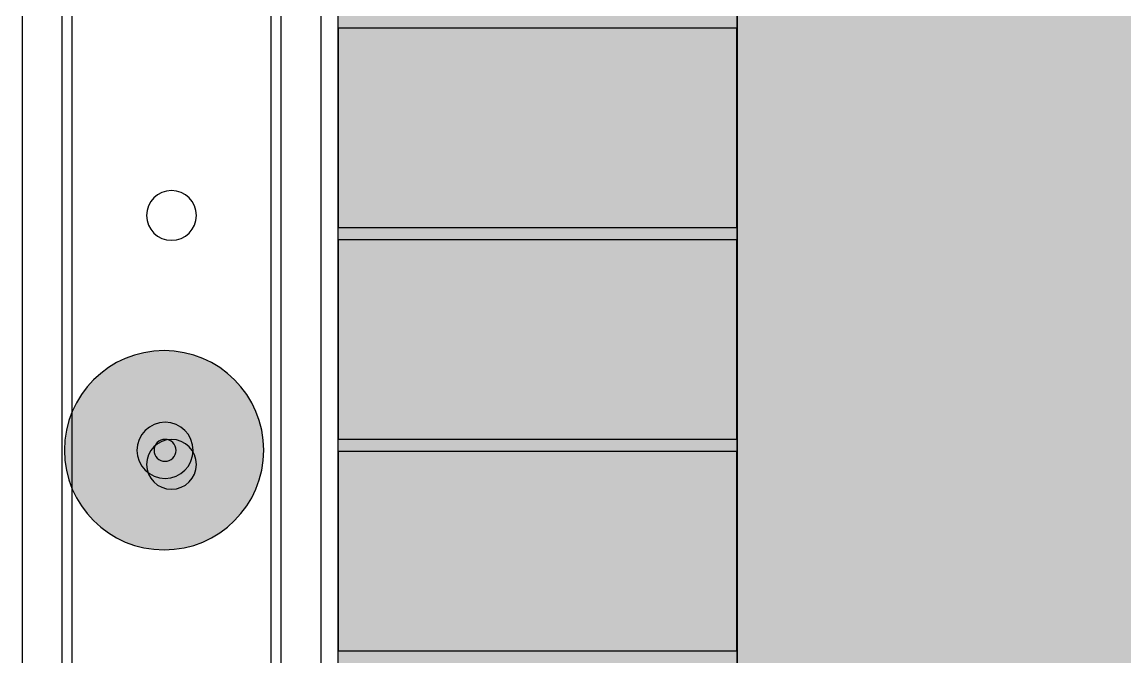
# Model space of a CAD drawing. Header units: millimetres. Extents: x -1985 to 969, y 203 to 500.
# Drawn here: x -1900.25 to -1878.12, y 257.89 to 270.64 of the extents above; entities that cross this region are included whole.
import ezdxf

# ---------------------------------------------------------------- set-up
doc = ezdxf.new("R2010")
doc.units = ezdxf.units.MM
doc.layers.add('Подхват', color=252, linetype='Continuous')
doc.layers.add('ШПАЛА', color=7, linetype='Continuous')

# ---------------------------------------------------------------- blocks, each defined once
blk = doc.blocks.new('A$C58D363DF')
at = {"layer": 'Подхват', "color": 252}
for p, q in [((-3821.4, -115.3), (-1321.4, -115.3)), ((-3821.4, -155.3), (-1321.4, -155.3)), ((-3821.4, -165.3), (-1321.4, -165.3)), ((-1321.4, -365.3), (-3821.4, -365.3)), ((-1321.4, -375.3), (-3821.4, -375.3)), ((-1321.4, -415.3), (-3821.4, -415.3))]:
    blk.add_line(p, q, dxfattribs=at)
for centre in [(-3071.3, -265.3), (-2821.3, -265.3)]:
    blk.add_circle(centre, 25, dxfattribs=at)
blk = doc.blocks.new('Метал. анкер')
h = blk.add_hatch(color=3)
edge = h.paths.add_edge_path(flags=16)
edge.add_arc((-135428.3, -15828.9), 28.2, 0, 360)
edge = h.paths.add_edge_path()
edge.add_arc((-135428.4, -15827.9), 100, 0, 360)
h = blk.add_hatch(color=0)
edge = h.paths.add_edge_path()
edge.add_arc((-135428.3, -15828.9), 28.2, 0, 360)
edge = h.paths.add_edge_path(flags=17)
edge.add_arc((-135428.3, -15828.9), 11, 0, 360)
h = blk.add_hatch(color=4)
edge = h.paths.add_edge_path()
edge.add_arc((-135428.3, -15828.9), 11, 0, 360)
at = {"color": 0}
for centre, radius in [((-135428.4, -15827.9), 100), ((-135428.3, -15828.9), 28.2)]:
    blk.add_circle(centre, radius, dxfattribs=at)
blk.add_circle((-135428.3, -15828.9), 11)
blk = doc.blocks.new('основной')
at = {"layer": 'ШПАЛА', "color": 0, "extrusion": (0, 0, -1), "xscale": -1, "zscale": -1, "rotation": 90}
blk.add_blockref('Метал. анкер', (-383845.8, -245758.2), dxfattribs=at)

msp = doc.modelspace()

# ---------------------------------------------------------------- hatches: boundary and pattern name
for color, points in [(9, [(-1893.906, 347.016), (-1885.906, 347.016), (-1885.906, 236.766), (-1893.906, 236.766)]), (8, [(-1845.194, 299.846), (-1885.895, 274.772), (-1885.895, 245.131), (-1879.264, 245.131), (-1867.248, 245.131), (-1845.194, 245.131)])]:
    msp.add_hatch(color=color).paths.add_polyline_path(points)

# ---------------------------------------------------------------- linework, layer by layer
at = {"color": 9}
msp.add_line((-1885.895, 245.131), (-1885.895, 338.651), dxfattribs=at)
for points in [[(-1893.906, 347.016), (-1885.906, 347.016), (-1885.906, 236.766), (-1893.906, 236.766)], [(-1885.906, 270.516), (-1893.906, 270.516), (-1893.906, 266.516), (-1885.906, 266.516)], [(-1885.906, 266.266), (-1893.906, 266.266), (-1893.906, 262.266), (-1885.906, 262.266)], [(-1885.906, 262.016), (-1893.906, 262.016), (-1893.906, 258.016), (-1885.906, 258.016)]]:
    msp.add_lwpolyline(points, close=True)

# ---------------------------------------------------------------- block references
at = {"xscale": -0.01999999999998181, "yscale": 0.01999999999998181, "zscale": 0.02}
msp.add_blockref('основной', (5462.956, 2468.638), dxfattribs=at)
at = {"color": 250, "xscale": -0.01999999999998181, "yscale": 0.01999999999998181, "zscale": 0.02, "rotation": 270}
msp.add_blockref('A$C58D363DF', (-1891.946, 323.184), dxfattribs=at)

doc.saveas('drawing.dxf')
